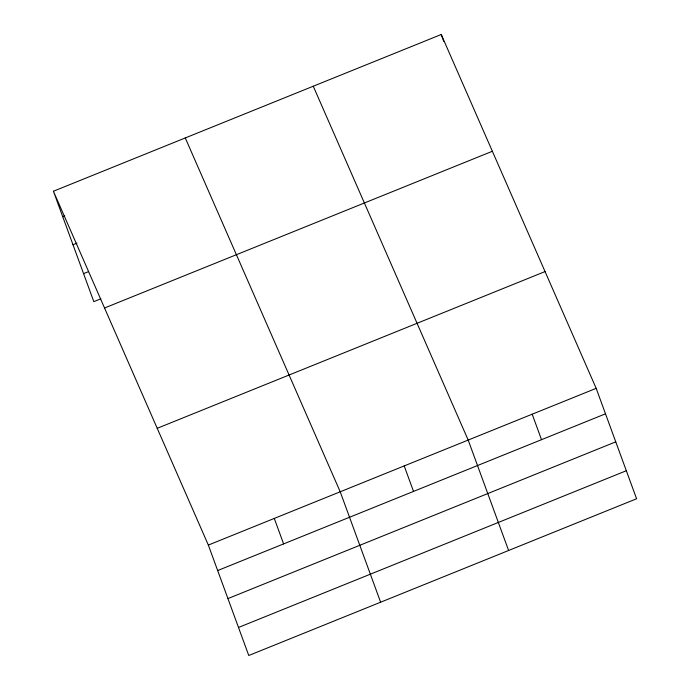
<?xml version="1.0" encoding="UTF-8"?>
<svg xmlns="http://www.w3.org/2000/svg" width="690" height="690" viewBox="0 0 690 690"><rect width="100%" height="100%" fill="white"/><g stroke="black" fill="none" stroke-linecap="round" stroke-linejoin="round"><path stroke-width="1.03" d="M53.415 191.234L441.238 34.5L596.177 388.341L636.585 498.767L248.762 655.5L208.346 545.074L53.415 191.234L93.823 301.659L100.818 298.83M62.738 216.712L64.731 215.901M72.993 244.743L76.987 243.13M83.568 273.628L88.562 271.61M104.544 307.999L492.367 151.265M157.216 428.309L545.048 271.575M208.346 545.074L596.177 388.341M217.669 570.552L605.501 413.819M227.933 598.584L615.756 441.85M238.499 627.469L626.33 470.735M313.26 86.224L468.191 440.065L508.608 550.491M185.274 137.948L340.213 491.78L380.621 602.215M441.238 34.5L443.748 41.357M532.188 414.198L541.512 439.677M404.202 465.923L413.526 491.401M274.284 518.432L283.607 543.91"/></g></svg>
